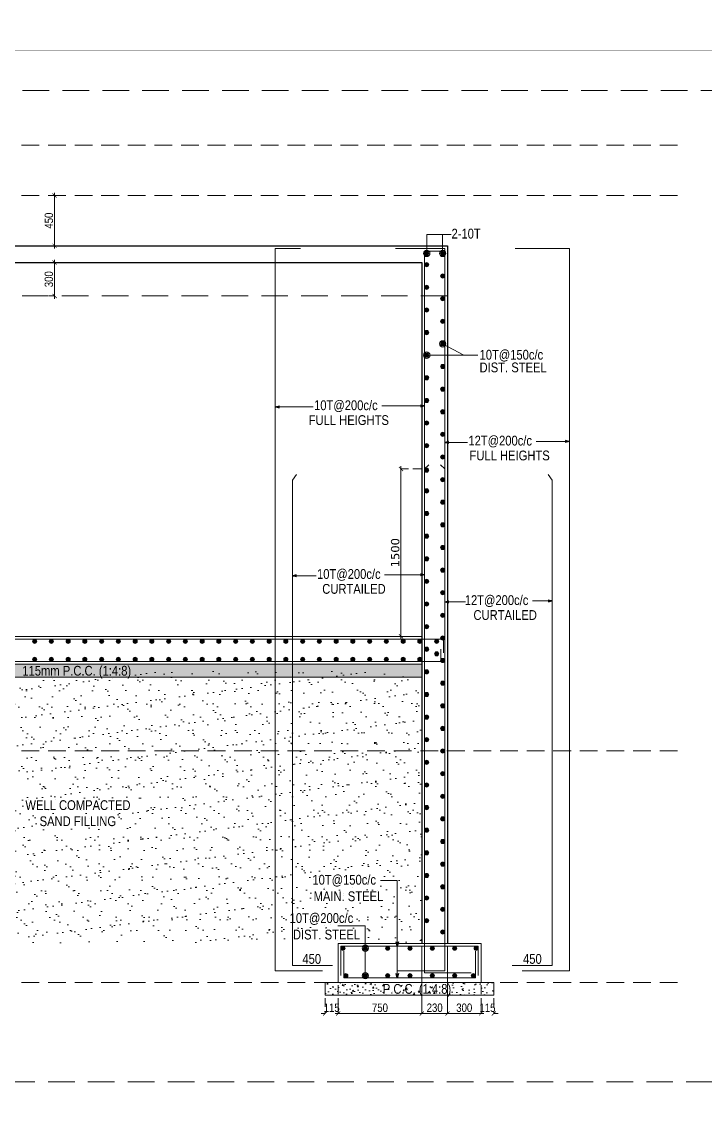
# Model space of a CAD drawing. Header units: millimetres. Extents: x 1112055 to 3390982, y -148532 to 766891.
# Drawn here: x 1844097 to 1868593, y 304013 to 342641 of the extents above; entities that cross this region are included whole.
import ezdxf

# ---------------------------------------------------------------- set-up
doc = ezdxf.new("R2010")
doc.units = ezdxf.units.MM
doc.header["$PDMODE"] = 35
doc.header["$PDSIZE"] = -25
doc.linetypes.add('Hidden', pattern=[9.525, 6.35, -3.175])
for name, color, linetype, lineweight in [('A_Levels', 150, 'Hidden', 13), ('A_Sectional elevation', 252, 'Continuous', 9), ('B FINAL COLUMN', 1, 'Continuous', 30), ('B FOOTING', 49, 'Continuous', 20), ('B HATCH', 250, 'Continuous', 0), ('B P.C.C', 251, 'Continuous', 0), ('B STEEL', 34, 'Continuous', 15), ('B STEEL TEXT', 7, 'Continuous', 15), ('B TITLE BLOCK', 250, 'Continuous', 0), ('B-ST DIM', 250, 'Continuous', 18)]:
    doc.layers.add(name, color=color, linetype=linetype, lineweight=lineweight)
doc.styles.add('ARIAL', font='arial.ttf')
doc.styles.add('Q1', font='g13f12d.shx', dxfattribs={"width": 0.8})
doc.styles.add('STYLE2', font='verdana.ttf')
doc.styles.add('SWINC', font='swissc.ttf')
doc.dimstyles.new('BH-STD', dxfattribs={"dimscale": 0, "dimtxt": 230, "dimasz": 125, "dimexe": 0, "dimexo": 100, "dimgap": 50, "dimtad": 1, "dimdec": 0, "dimzin": 1, "dimdsep": 46, "dimtxsty": 'Q1', "dimblk": 'ARCHTICK', "dimcen": 1, "dimdle": 100, "dimclrd": 250, "dimclre": 250, "dimclrt": 256, "dimadec": 0, "dimazin": 0, "dimtfac": 1, "dimtdec": 0, "dimtix": 1, "dimtofl": 0, "dimtmove": 0, "dimatfit": 2, "dimfxl": 1, "dimtolj": 1, "dimtzin": 0, "dimlwd": 9, "dimlwe": 9, "dimarcsym": 0})
doc.dimstyles.new('DIM 1', dxfattribs={"dimscale": 0, "dimtxt": 230, "dimasz": 150, "dimexe": 0.18, "dimexo": 0.0625, "dimgap": 0.5, "dimtad": 1, "dimdec": 0, "dimzin": 0, "dimdsep": 46, "dimtxsty": 'ARIAL', "dimblk": 'OBLIQUE', "dimcen": 6, "dimse1": 1, "dimse2": 1, "dimclrd": 256, "dimclrt": 256, "dimadec": 0, "dimazin": 2, "dimtfac": 0.75, "dimtdec": 0, "dimtix": 1, "dimtofl": 0, "dimtmove": 1, "dimatfit": 3, "dimldrblk": 'OPEN30', "dimfxl": 0.18, "dimfrac": 1, "dimtolj": 1, "dimtzin": 0, "dimlwd": -1, "dimarcsym": 0})

# ---------------------------------------------------------------- blocks, each defined once
blk = doc.blocks.new('_ArchTick')
at = {"color": 0, "linetype": 'ByBlock', "const_width": 0.15}
blk.add_lwpolyline([(-0.5, -0.5), (0.5, 0.5)], dxfattribs=at)
blk = doc.blocks.new('*D31')
at = {"layer": 'B-ST DIM', "color": 7, "lineweight": 9, "ltscale": 50, "transparency": 16777216}
for p, q in [((1845089, 334007), (1845279, 334007)), ((1845279, 332707), (1845279, 334107))]:
    blk.add_line(p, q, dxfattribs=at)
at = {"layer": 'B-ST DIM', "color": 7, "linetype": 'Hidden', "lineweight": 9, "ltscale": 50, "transparency": 16777216}
blk.add_line((1845089, 332807), (1845279, 332807), dxfattribs=at)
at = {"layer": 'Defpoints', "color": 0, "ltscale": 50, "transparency": 16777216}
for p in [(1844989, 334007), (1845279, 334007), (1844989, 332807)]:
    blk.add_point(p, dxfattribs=at)
at = {"layer": 'B-ST DIM', "color": 7, "lineweight": 9, "ltscale": 50, "transparency": 16777216, "xscale": 150, "yscale": 150, "zscale": 150}
for p, rotation in [((1845279, 334007), 90), ((1845279, 332807), 270)]:
    blk.add_blockref('_ArchTick', p, dxfattribs=dict(at, rotation=rotation))
at = {"layer": 'B-ST DIM', "color": 7, "ltscale": 50, "transparency": 16777216, "insert": (1845075, 333407), "char_height": 300, "attachment_point": 5, "rotation": 90, "style": 'SWINC'}
blk.add_mtext('\\A1;300', dxfattribs=at)
blk = doc.blocks.new('*D30')
at = {"layer": 'B-ST DIM', "color": 7, "lineweight": 9, "ltscale": 50, "transparency": 16777216}
for p, q in [((1845279, 334507), (1845279, 336507)), ((1845089, 336407), (1845279, 336407))]:
    blk.add_line(p, q, dxfattribs=at)
at = {"layer": 'B-ST DIM', "color": 7, "linetype": 'Hidden', "lineweight": 9, "ltscale": 50, "transparency": 16777216}
blk.add_line((1845089, 334607), (1845279, 334607), dxfattribs=at)
at = {"layer": 'Defpoints', "color": 0, "ltscale": 50, "transparency": 16777216}
for p in [(1844989, 336407), (1845279, 336407), (1844989, 334607)]:
    blk.add_point(p, dxfattribs=at)
at = {"layer": 'B-ST DIM', "color": 7, "lineweight": 9, "ltscale": 50, "transparency": 16777216, "xscale": 150, "yscale": 150, "zscale": 150}
for p, rotation in [((1845279, 336407), 90), ((1845279, 334607), 270)]:
    blk.add_blockref('_ArchTick', p, dxfattribs=dict(at, rotation=rotation))
at = {"layer": 'B-ST DIM', "color": 7, "ltscale": 50, "transparency": 16777216, "insert": (1845075, 335507), "char_height": 300, "attachment_point": 5, "rotation": 90, "style": 'SWINC'}
blk.add_mtext('\\A1;450', dxfattribs=at)
blk = doc.blocks.new('*D64')
at = {"layer": 'B-ST DIM', "color": 7, "lineweight": 9, "ltscale": 50, "transparency": 16777216}
for p, q in [((1859354, 309507), (1859354, 307094)), ((1860655, 307094), (1859254, 307094))]:
    blk.add_line(p, q, dxfattribs=at)
at = {"layer": 'B-ST DIM', "color": 7, "linetype": 'Hidden', "lineweight": 9, "ltscale": 50, "transparency": 16777216}
blk.add_line((1860555, 308107), (1860555, 307094), dxfattribs=at)
at = {"layer": 'Defpoints', "color": 0, "ltscale": 50, "transparency": 16777216}
for p in [(1859354, 309607), (1860555, 308207), (1859354, 307094)]:
    blk.add_point(p, dxfattribs=at)
at = {"layer": 'B-ST DIM', "color": 7, "lineweight": 9, "ltscale": 50, "transparency": 16777216, "xscale": 150, "yscale": 150, "zscale": 150, "rotation": 180}
blk.add_blockref('_ArchTick', (1859354, 307094), dxfattribs=at)
at = {"layer": 'B-ST DIM', "color": 7, "lineweight": 9, "ltscale": 50, "transparency": 16777216, "xscale": 150, "yscale": 150, "zscale": 150}
blk.add_blockref('_ArchTick', (1860555, 307094), dxfattribs=at)
at = {"layer": 'B-ST DIM', "color": 7, "ltscale": 50, "transparency": 16777216, "insert": (1859954, 307297), "char_height": 300, "attachment_point": 5, "style": 'SWINC'}
blk.add_mtext('\\A1;300', dxfattribs=at)
blk = doc.blocks.new('*D65')
at = {"layer": 'B-ST DIM', "color": 7, "lineweight": 9, "ltscale": 50, "transparency": 16777216}
for p, q in [((1858434, 309507), (1858434, 307094)), ((1859454, 307094), (1858334, 307094))]:
    blk.add_line(p, q, dxfattribs=at)
at = {"layer": 'B-ST DIM', "color": 7, "linetype": 'Hidden', "lineweight": 9, "ltscale": 50, "transparency": 16777216}
blk.add_line((1859354, 309507), (1859354, 307094), dxfattribs=at)
at = {"layer": 'Defpoints', "color": 0, "ltscale": 50, "transparency": 16777216}
for p in [(1858434, 309607), (1859354, 309607), (1858434, 307094)]:
    blk.add_point(p, dxfattribs=at)
at = {"layer": 'B-ST DIM', "color": 7, "lineweight": 9, "ltscale": 50, "transparency": 16777216, "xscale": 150, "yscale": 150, "zscale": 150, "rotation": 180}
blk.add_blockref('_ArchTick', (1858434, 307094), dxfattribs=at)
at = {"layer": 'B-ST DIM', "color": 7, "lineweight": 9, "ltscale": 50, "transparency": 16777216, "xscale": 150, "yscale": 150, "zscale": 150}
blk.add_blockref('_ArchTick', (1859354, 307094), dxfattribs=at)
at = {"layer": 'B-ST DIM', "color": 7, "ltscale": 50, "transparency": 16777216, "insert": (1858894, 307298), "char_height": 300, "attachment_point": 5, "style": 'SWINC'}
blk.add_mtext('\\A1;230', dxfattribs=at)
blk = doc.blocks.new('*D66')
at = {"layer": 'B-ST DIM', "color": 7, "lineweight": 9, "ltscale": 50, "transparency": 16777216}
for p, q in [((1860555, 307647), (1860555, 307094)), ((1860555, 307094), (1860405, 307094)), ((1861015, 307094), (1861165, 307094))]:
    blk.add_line(p, q, dxfattribs=at)
at = {"layer": 'B-ST DIM', "color": 7, "linetype": 'Hidden', "lineweight": 9, "ltscale": 50, "transparency": 16777216}
blk.add_line((1861015, 307647), (1861015, 307094), dxfattribs=at)
at = {"layer": 'Defpoints', "color": 0, "ltscale": 50, "transparency": 16777216}
for p in [(1860555, 307747), (1861015, 307747), (1860555, 307094)]:
    blk.add_point(p, dxfattribs=at)
at = {"layer": 'B-ST DIM', "color": 7, "lineweight": 9, "ltscale": 50, "transparency": 16777216, "xscale": 150, "yscale": 150, "zscale": 150}
blk.add_blockref('_ArchTick', (1860555, 307094), dxfattribs=at)
at = {"layer": 'B-ST DIM', "color": 7, "lineweight": 9, "ltscale": 50, "transparency": 16777216, "xscale": 150, "yscale": 150, "zscale": 150, "rotation": 180}
blk.add_blockref('_ArchTick', (1861015, 307094), dxfattribs=at)
at = {"layer": 'B-ST DIM', "color": 7, "ltscale": 50, "transparency": 16777216, "insert": (1860785, 307298), "char_height": 300, "attachment_point": 5, "style": 'SWINC'}
blk.add_mtext('\\A1;115', dxfattribs=at)
blk = doc.blocks.new('*D67')
at = {"layer": 'B-ST DIM', "color": 7, "lineweight": 9, "ltscale": 50, "transparency": 16777216}
for p, q in [((1858434, 309507), (1858434, 307094)), ((1855335, 307094), (1858534, 307094))]:
    blk.add_line(p, q, dxfattribs=at)
at = {"layer": 'B-ST DIM', "color": 7, "linetype": 'Hidden', "lineweight": 9, "ltscale": 50, "transparency": 16777216}
blk.add_line((1855435, 308107), (1855435, 307094), dxfattribs=at)
at = {"layer": 'Defpoints', "color": 0, "ltscale": 50, "transparency": 16777216}
for p in [(1858434, 309607), (1855435, 308207), (1858434, 307094)]:
    blk.add_point(p, dxfattribs=at)
at = {"layer": 'B-ST DIM', "color": 7, "lineweight": 9, "ltscale": 50, "transparency": 16777216, "xscale": 150, "yscale": 150, "zscale": 150, "rotation": 180}
blk.add_blockref('_ArchTick', (1855435, 307094), dxfattribs=at)
at = {"layer": 'B-ST DIM', "color": 7, "lineweight": 9, "ltscale": 50, "transparency": 16777216, "xscale": 150, "yscale": 150, "zscale": 150}
blk.add_blockref('_ArchTick', (1858434, 307094), dxfattribs=at)
at = {"layer": 'B-ST DIM', "color": 7, "ltscale": 50, "transparency": 16777216, "insert": (1856934, 307297), "char_height": 300, "attachment_point": 5, "style": 'SWINC'}
blk.add_mtext('\\A1;750', dxfattribs=at)
blk = doc.blocks.new('*D68')
at = {"layer": 'B-ST DIM', "color": 7, "linetype": 'Hidden', "lineweight": 9, "ltscale": 50, "transparency": 16777216}
blk.add_line((1854975, 307647), (1854975, 307094), dxfattribs=at)
at = {"layer": 'B-ST DIM', "color": 7, "lineweight": 9, "ltscale": 50, "transparency": 16777216}
for p, q in [((1855435, 307647), (1855435, 307094)), ((1854975, 307094), (1854825, 307094)), ((1855435, 307094), (1855585, 307094))]:
    blk.add_line(p, q, dxfattribs=at)
at = {"layer": 'Defpoints', "color": 0, "ltscale": 50, "transparency": 16777216}
for p in [(1854975, 307747), (1855435, 307747), (1855435, 307094)]:
    blk.add_point(p, dxfattribs=at)
at = {"layer": 'B-ST DIM', "color": 7, "lineweight": 9, "ltscale": 50, "transparency": 16777216, "xscale": 150, "yscale": 150, "zscale": 150}
blk.add_blockref('_ArchTick', (1854975, 307094), dxfattribs=at)
at = {"layer": 'B-ST DIM', "color": 7, "lineweight": 9, "ltscale": 50, "transparency": 16777216, "xscale": 150, "yscale": 150, "zscale": 150, "rotation": 180}
blk.add_blockref('_ArchTick', (1855435, 307094), dxfattribs=at)
at = {"layer": 'B-ST DIM', "color": 7, "ltscale": 50, "transparency": 16777216, "insert": (1855205, 307298), "char_height": 300, "attachment_point": 5, "style": 'SWINC'}
blk.add_mtext('\\A1;115', dxfattribs=at)
blk = doc.blocks.new('_Oblique')
at = {"color": 0, "linetype": 'ByBlock', "lineweight": -2}
blk.add_line((-0.5, -0.5), (0.5, 0.5), dxfattribs=at)
blk = doc.blocks.new('*D128')
at = {"layer": 'B-ST DIM', "color": 7, "lineweight": 9, "ltscale": 50, "transparency": 16777216}
for p, q in [((1857687, 326707), (1857687, 320507)), ((1858335, 320607), (1857687, 320607))]:
    blk.add_line(p, q, dxfattribs=at)
at = {"layer": 'B-ST DIM', "color": 7, "linetype": 'Hidden', "lineweight": 9, "ltscale": 50, "transparency": 16777216}
blk.add_line((1858435, 326607), (1857687, 326607), dxfattribs=at)
at = {"layer": 'Defpoints', "color": 0, "ltscale": 50, "transparency": 16777216}
for p in [(1858535, 326607), (1857687, 320607), (1858435, 320607)]:
    blk.add_point(p, dxfattribs=at)
at = {"layer": 'B-ST DIM', "color": 7, "lineweight": 9, "ltscale": 50, "transparency": 16777216, "xscale": 150, "yscale": 150, "zscale": 150}
for p, rotation in [((1857687, 326607), 90), ((1857687, 320607), 270)]:
    blk.add_blockref('_ArchTick', p, dxfattribs=dict(at, rotation=rotation))
at = {"layer": 'B-ST DIM', "color": 7, "ltscale": 50, "transparency": 16777216, "insert": (1857481, 323607), "char_height": 300, "attachment_point": 5, "rotation": 90, "style": 'STYLE2'}
blk.add_mtext('\\A1;1500', dxfattribs=at)
blk = doc.blocks.new('_Open30')
at = {"color": 0, "linetype": 'ByBlock', "lineweight": -2}
for p, q in [((-1, 0.27), (0, 0)), ((0, 0), (-1, -0.27)), ((0, 0), (-1, 0))]:
    blk.add_line(p, q, dxfattribs=at)

msp = doc.modelspace()

# ---------------------------------------------------------------- hatches: boundary and pattern name
at = {"layer": 'B HATCH', "lineweight": 0}
h = msp.add_hatch(dxfattribs=at)
h.set_pattern_fill('AR-CONC', color=250, scale=3, style=0)
h.set_pattern_definition([(50, (263534.37, -200439.16), (546.55401, -47.81726), [57.15, -628.65]), (355, (263534.4, -200439.16), (-105.73026, 573.17054), [45.72, -502.92175]), (100.451445, (263579.9, -200443.15), (440.82374, 525.35326), [48.57003, -534.27073]), (46.1842, (263534.4, -200286.76), (813.23712, -126.12698), [85.725, -942.975]), (96.63556, (263602.14, -200297.3), (712.2124, 742.27837), [72.85507, -801.40682]), (351.18415, (263534.4, -200286.8), (712.2124, 742.27837), [68.5799, -754.3792]), (21, (263610.57, -200324.86), (454.84317, -306.7956), [57.15, -628.65]), (326, (263610.6, -200324.86), (185.40609, 552.5639), [45.72, -502.92]), (71.451445, (263648.5, -200350.43), (640.24926, 245.7683), [48.57003, -534.26981]), (37.5, (263534.37, -200439.16), (9.26581, 253.665117), [0, -496.824, 0, -510.54, 0, -504.825]), (7.5, (263534.37, -200439.16), (200.458988, 300.541724), [0, -291.084, 0, -485.394, 0, -192.405]), (327.5, (263364.45, -200439.16), (406.771786, -17.186232), [0, -190.5, 0, -594.36, 0, -788.67]), (317.5, (263288.25, -200439.16), (444.387544, 76.27947), [0, -247.65, 0, -394.716, 0, -560.07])])
h.paths.add_polyline_path([(1831731.3, 319607.2), (1858434.7, 319607.2), (1858434.7, 319147.2), (1831731.3, 319147.2)])
h = msp.add_hatch(dxfattribs=at)
h.set_pattern_fill('AR-SAND', color=250, scale=15, style=0)
h.set_pattern_definition([(37.5, (159678.04, -211839.16), (-24.00047, 734.11986), [0, -579.12, 0, -647.7, 0, -619.125]), (7.5, (159678, -211839.2), (674.2849, 1075.23765), [0, -312.42, 0, -521.97, 0, -200.025]), (327.5, (159209.4, -211839.16), (1186.48856, 2.15578), [0, -190.5, 0, -685.8, 0, -895.35]), (317.5, (159209.4, -211839.2), (1145.3347, 334.394), [0, -95.25, 0, -449.58, 0, -514.35])])
h.paths.add_polyline_path([(1831731.3, 309607.2), (1858434.7, 309607.2), (1858434.7, 319347.2), (1831731.3, 319347.2)])
h = msp.add_hatch(dxfattribs=at)
h.set_pattern_fill('AR-CONC', color=250, scale=3, style=0)
h.set_pattern_definition([(50, (276446.06, -211839.16), (546.55401, -47.81726), [57.15, -628.65]), (355, (276446.06, -211839.16), (-105.73026, 573.17054), [45.72, -502.92175]), (100.451445, (276491.6, -211843.15), (440.82374, 525.35326), [48.57003, -534.27073]), (46.1842, (276446.06, -211686.76), (813.23712, -126.12698), [85.725, -942.975]), (96.63556, (276513.8, -211697.3), (712.2124, 742.27837), [72.85507, -801.40682]), (351.18415, (276446.06, -211686.8), (712.2124, 742.27837), [68.5799, -754.3792]), (21, (276522.26, -211724.86), (454.84317, -306.7956), [57.15, -628.65]), (326, (276522.26, -211724.86), (185.40609, 552.5639), [45.72, -502.92]), (71.451445, (276560.16, -211750.43), (640.24926, 245.7683), [48.57003, -534.26981]), (37.5, (276446.06, -211839.16), (9.26581, 253.665117), [0, -496.824, 0, -510.54, 0, -504.825]), (7.5, (276446.06, -211839.16), (200.458988, 300.541724), [0, -291.084, 0, -485.394, 0, -192.405]), (327.5, (276276.13, -211839.16), (406.771786, -17.186232), [0, -190.5, 0, -594.36, 0, -788.67]), (317.5, (276199.93, -211839.16), (444.387544, 76.27947), [0, -247.65, 0, -394.716, 0, -560.07])])
h.paths.add_polyline_path([(1854974.7, 308207.2), (1861014.7, 308207.2), (1861014.7, 307747.2), (1854974.7, 307747.2)])
at = {"layer": 'B STEEL'}
h = msp.add_hatch(color=256, dxfattribs=at)
h.dxf.hatch_style = 1
edge = h.paths.add_edge_path()
edge.add_arc((1858609.7, 334332.2), 75, 0, 360)
h = msp.add_hatch(color=256, dxfattribs=at)
h.dxf.hatch_style = 1
edge = h.paths.add_edge_path()
edge.add_arc((1859179.7, 334332.2), 75, 0, 360)
h = msp.add_hatch(color=256, dxfattribs=at)
h.dxf.hatch_style = 1
edge = h.paths.add_edge_path()
edge.add_arc((1858609.7, 333926.9), 75, 0, 360)
h = msp.add_hatch(color=256, dxfattribs=at)
h.dxf.hatch_style = 1
edge = h.paths.add_edge_path()
edge.add_arc((1859179.7, 333521.6), 75, 0, 360)
h = msp.add_hatch(color=256, dxfattribs=at)
h.dxf.hatch_style = 1
edge = h.paths.add_edge_path()
edge.add_arc((1858609.7, 333116.3), 75, 0, 360)
h = msp.add_hatch(color=256, dxfattribs=at)
h.dxf.hatch_style = 1
edge = h.paths.add_edge_path()
edge.add_arc((1859179.7, 332711), 75, 0, 360)
h = msp.add_hatch(color=256, dxfattribs=at)
h.dxf.hatch_style = 1
edge = h.paths.add_edge_path()
edge.add_arc((1858609.7, 332305.7), 75, 0, 360)
h = msp.add_hatch(color=256, dxfattribs=at)
h.dxf.hatch_style = 1
edge = h.paths.add_edge_path()
edge.add_arc((1859179.7, 331900.4), 75, 0, 360)
h = msp.add_hatch(color=256, dxfattribs=at)
h.dxf.hatch_style = 1
edge = h.paths.add_edge_path()
edge.add_arc((1858609.7, 331495.1), 75, 0, 360)
h = msp.add_hatch(color=256, dxfattribs=at)
h.dxf.hatch_style = 1
edge = h.paths.add_edge_path()
edge.add_arc((1859179.7, 331089.8), 75, 0, 360)
h = msp.add_hatch(color=256, dxfattribs=at)
h.dxf.hatch_style = 1
edge = h.paths.add_edge_path()
edge.add_arc((1858609.7, 330684.5), 75, 0, 360)
h = msp.add_hatch(color=256, dxfattribs=at)
h.dxf.hatch_style = 1
edge = h.paths.add_edge_path()
edge.add_arc((1859179.7, 330279.2), 75, 0, 360)
h = msp.add_hatch(color=256, dxfattribs=at)
h.dxf.hatch_style = 1
edge = h.paths.add_edge_path()
edge.add_arc((1858609.7, 329873.9), 75, 0, 360)
h = msp.add_hatch(color=256, dxfattribs=at)
h.dxf.hatch_style = 1
edge = h.paths.add_edge_path()
edge.add_arc((1859179.7, 329468.6), 75, 0, 360)
h = msp.add_hatch(color=256, dxfattribs=at)
h.dxf.hatch_style = 1
edge = h.paths.add_edge_path()
edge.add_arc((1858609.7, 329063.3), 75, 0, 360)
h = msp.add_hatch(color=256, dxfattribs=at)
h.dxf.hatch_style = 1
edge = h.paths.add_edge_path()
edge.add_arc((1859179.7, 328658), 75, 0, 360)
h = msp.add_hatch(color=256, dxfattribs=at)
h.dxf.hatch_style = 1
edge = h.paths.add_edge_path()
edge.add_arc((1858609.7, 328252.7), 75, 0, 360)
h = msp.add_hatch(color=256, dxfattribs=at)
h.dxf.hatch_style = 1
edge = h.paths.add_edge_path()
edge.add_arc((1859179.7, 327847.4), 75, 0, 360)
h = msp.add_hatch(color=256, dxfattribs=at)
h.dxf.hatch_style = 1
edge = h.paths.add_edge_path()
edge.add_arc((1858609.7, 327442.1), 75, 0, 360)
h = msp.add_hatch(color=256, dxfattribs=at)
h.dxf.hatch_style = 1
edge = h.paths.add_edge_path()
edge.add_arc((1859179.7, 327036.8), 75, 0, 360)
h = msp.add_hatch(color=256, dxfattribs=at)
h.dxf.hatch_style = 1
edge = h.paths.add_edge_path()
edge.add_arc((1858609.7, 326564.6), 75, 0, 360)
h = msp.add_hatch(color=256, dxfattribs=at)
h.dxf.hatch_style = 1
edge = h.paths.add_edge_path()
edge.add_arc((1859179.7, 326226.2), 75, 0, 360)
h = msp.add_hatch(color=256, dxfattribs=at)
h.dxf.hatch_style = 1
edge = h.paths.add_edge_path()
edge.add_arc((1858609.7, 325820.9), 75, 0, 360)
h = msp.add_hatch(color=256, dxfattribs=at)
h.dxf.hatch_style = 1
edge = h.paths.add_edge_path()
edge.add_arc((1859179.7, 325415.6), 75, 0, 360)
h = msp.add_hatch(color=256, dxfattribs=at)
h.dxf.hatch_style = 1
edge = h.paths.add_edge_path()
edge.add_arc((1858609.7, 325010.3), 75, 0, 360)
h = msp.add_hatch(color=256, dxfattribs=at)
h.dxf.hatch_style = 1
edge = h.paths.add_edge_path()
edge.add_arc((1859179.7, 324605), 75, 0, 360)
h = msp.add_hatch(color=256, dxfattribs=at)
h.dxf.hatch_style = 1
edge = h.paths.add_edge_path()
edge.add_arc((1858609.7, 324199.7), 75, 0, 360)
h = msp.add_hatch(color=256, dxfattribs=at)
h.dxf.hatch_style = 1
edge = h.paths.add_edge_path()
edge.add_arc((1859179.7, 323794.4), 75, 0, 360)
h = msp.add_hatch(color=256, dxfattribs=at)
h.dxf.hatch_style = 1
edge = h.paths.add_edge_path()
edge.add_arc((1858609.7, 323389.1), 75, 0, 360)
h = msp.add_hatch(color=256, dxfattribs=at)
h.dxf.hatch_style = 1
edge = h.paths.add_edge_path()
edge.add_arc((1859179.7, 322983.8), 75, 0, 360)
h = msp.add_hatch(color=256, dxfattribs=at)
h.dxf.hatch_style = 1
edge = h.paths.add_edge_path()
edge.add_arc((1858609.7, 322578.5), 75, 0, 360)
h = msp.add_hatch(color=256, dxfattribs=at)
h.dxf.hatch_style = 1
edge = h.paths.add_edge_path()
edge.add_arc((1859179.7, 322173.2), 75, 0, 360)
h = msp.add_hatch(color=256, dxfattribs=at)
h.dxf.hatch_style = 1
edge = h.paths.add_edge_path()
edge.add_arc((1858609.7, 321767.9), 75, 0, 360)
h = msp.add_hatch(color=256, dxfattribs=at)
h.dxf.hatch_style = 1
edge = h.paths.add_edge_path()
edge.add_arc((1859179.7, 321362.6), 75, 0, 360)
h = msp.add_hatch(color=256, dxfattribs=at)
h.dxf.hatch_style = 1
edge = h.paths.add_edge_path()
edge.add_arc((1858609.7, 320957.3), 75, 0, 360)
h = msp.add_hatch(color=256, dxfattribs=at)
h.dxf.hatch_style = 1
edge = h.paths.add_edge_path()
edge.add_arc((1859179.7, 320552), 75, 0, 360)
h = msp.add_hatch(color=256, dxfattribs=at)
h.dxf.hatch_style = 1
edge = h.paths.add_edge_path()
edge.add_arc((1844564.1, 320432.2), 75, 0, 360)
h = msp.add_hatch(color=256, dxfattribs=at)
h.dxf.hatch_style = 1
edge = h.paths.add_edge_path()
edge.add_arc((1845164.1, 320432.2), 75, 0, 360)
h = msp.add_hatch(color=256, dxfattribs=at)
h.dxf.hatch_style = 1
edge = h.paths.add_edge_path()
edge.add_arc((1845764.1, 320432.2), 75, 0, 360)
h = msp.add_hatch(color=256, dxfattribs=at)
h.dxf.hatch_style = 1
edge = h.paths.add_edge_path()
edge.add_arc((1846364.1, 320432.2), 75, 0, 360)
h = msp.add_hatch(color=256, dxfattribs=at)
h.dxf.hatch_style = 1
edge = h.paths.add_edge_path()
edge.add_arc((1846964.1, 320432.2), 75, 0, 360)
h = msp.add_hatch(color=256, dxfattribs=at)
h.dxf.hatch_style = 1
edge = h.paths.add_edge_path()
edge.add_arc((1847564.1, 320432.2), 75, 0, 360)
h = msp.add_hatch(color=256, dxfattribs=at)
h.dxf.hatch_style = 1
edge = h.paths.add_edge_path()
edge.add_arc((1848164.1, 320432.2), 75, 0, 360)
h = msp.add_hatch(color=256, dxfattribs=at)
h.dxf.hatch_style = 1
edge = h.paths.add_edge_path()
edge.add_arc((1848764.1, 320432.2), 75, 0, 360)
h = msp.add_hatch(color=256, dxfattribs=at)
h.dxf.hatch_style = 1
edge = h.paths.add_edge_path()
edge.add_arc((1849364.1, 320432.2), 75, 0, 360)
h = msp.add_hatch(color=256, dxfattribs=at)
h.dxf.hatch_style = 1
edge = h.paths.add_edge_path()
edge.add_arc((1849964.1, 320432.2), 75, 0, 360)
h = msp.add_hatch(color=256, dxfattribs=at)
h.dxf.hatch_style = 1
edge = h.paths.add_edge_path()
edge.add_arc((1850564.1, 320432.2), 75, 0, 360)
h = msp.add_hatch(color=256, dxfattribs=at)
h.dxf.hatch_style = 1
edge = h.paths.add_edge_path()
edge.add_arc((1851164.1, 320432.2), 75, 0, 360)
h = msp.add_hatch(color=256, dxfattribs=at)
h.dxf.hatch_style = 1
edge = h.paths.add_edge_path()
edge.add_arc((1851764.1, 320432.2), 75, 0, 360)
h = msp.add_hatch(color=256, dxfattribs=at)
h.dxf.hatch_style = 1
edge = h.paths.add_edge_path()
edge.add_arc((1852364.1, 320432.2), 75, 0, 360)
h = msp.add_hatch(color=256, dxfattribs=at)
h.dxf.hatch_style = 1
edge = h.paths.add_edge_path()
edge.add_arc((1852964.1, 320432.2), 75, 0, 360)
h = msp.add_hatch(color=256, dxfattribs=at)
h.dxf.hatch_style = 1
edge = h.paths.add_edge_path()
edge.add_arc((1853564.1, 320432.2), 75, 0, 360)
h = msp.add_hatch(color=256, dxfattribs=at)
h.dxf.hatch_style = 1
edge = h.paths.add_edge_path()
edge.add_arc((1854164.1, 320432.2), 75, 0, 360)
h = msp.add_hatch(color=256, dxfattribs=at)
h.dxf.hatch_style = 1
edge = h.paths.add_edge_path()
edge.add_arc((1854764.1, 320432.2), 75, 0, 360)
h = msp.add_hatch(color=256, dxfattribs=at)
h.dxf.hatch_style = 1
edge = h.paths.add_edge_path()
edge.add_arc((1855364.1, 320432.2), 75, 0, 360)
h = msp.add_hatch(color=256, dxfattribs=at)
h.dxf.hatch_style = 1
edge = h.paths.add_edge_path()
edge.add_arc((1855964.1, 320432.2), 75, 0, 360)
h = msp.add_hatch(color=256, dxfattribs=at)
h.dxf.hatch_style = 1
edge = h.paths.add_edge_path()
edge.add_arc((1856564.1, 320432.2), 75, 0, 360)
h = msp.add_hatch(color=256, dxfattribs=at)
h.dxf.hatch_style = 1
edge = h.paths.add_edge_path()
edge.add_arc((1857164.1, 320432.2), 75, 0, 360)
h = msp.add_hatch(color=256, dxfattribs=at)
h.dxf.hatch_style = 1
edge = h.paths.add_edge_path()
edge.add_arc((1857764.1, 320432.2), 75, 0, 360)
h = msp.add_hatch(color=256, dxfattribs=at)
h.dxf.hatch_style = 1
edge = h.paths.add_edge_path()
edge.add_arc((1858364.1, 320432.2), 75, 0, 360)
h = msp.add_hatch(color=256, dxfattribs=at)
h.dxf.hatch_style = 1
edge = h.paths.add_edge_path()
edge.add_arc((1858609.7, 320146.7), 75, 0, 360)
h = msp.add_hatch(color=256, dxfattribs=at)
h.dxf.hatch_style = 1
edge = h.paths.add_edge_path()
edge.add_arc((1858964.1, 320432.2), 75, 0, 360)
h = msp.add_hatch(color=256, dxfattribs=at)
h.dxf.hatch_style = 1
edge = h.paths.add_edge_path()
edge.add_arc((1844564.1, 319782.2), 75, 0, 360)
h = msp.add_hatch(color=256, dxfattribs=at)
h.dxf.hatch_style = 1
edge = h.paths.add_edge_path()
edge.add_arc((1845164.1, 319782.2), 75, 0, 360)
h = msp.add_hatch(color=256, dxfattribs=at)
h.dxf.hatch_style = 1
edge = h.paths.add_edge_path()
edge.add_arc((1845764.1, 319782.2), 75, 0, 360)
h = msp.add_hatch(color=256, dxfattribs=at)
h.dxf.hatch_style = 1
edge = h.paths.add_edge_path()
edge.add_arc((1846364.1, 319782.2), 75, 0, 360)
h = msp.add_hatch(color=256, dxfattribs=at)
h.dxf.hatch_style = 1
edge = h.paths.add_edge_path()
edge.add_arc((1846964.1, 319782.2), 75, 0, 360)
h = msp.add_hatch(color=256, dxfattribs=at)
h.dxf.hatch_style = 1
edge = h.paths.add_edge_path()
edge.add_arc((1847564.1, 319782.2), 75, 0, 360)
h = msp.add_hatch(color=256, dxfattribs=at)
h.dxf.hatch_style = 1
edge = h.paths.add_edge_path()
edge.add_arc((1848164.1, 319782.2), 75, 0, 360)
h = msp.add_hatch(color=256, dxfattribs=at)
h.dxf.hatch_style = 1
edge = h.paths.add_edge_path()
edge.add_arc((1848764.1, 319782.2), 75, 0, 360)
h = msp.add_hatch(color=256, dxfattribs=at)
h.dxf.hatch_style = 1
edge = h.paths.add_edge_path()
edge.add_arc((1849364.1, 319782.2), 75, 0, 360)
h = msp.add_hatch(color=256, dxfattribs=at)
h.dxf.hatch_style = 1
edge = h.paths.add_edge_path()
edge.add_arc((1849964.1, 319782.2), 75, 0, 360)
h = msp.add_hatch(color=256, dxfattribs=at)
h.dxf.hatch_style = 1
edge = h.paths.add_edge_path()
edge.add_arc((1850564.1, 319782.2), 75, 0, 360)
h = msp.add_hatch(color=256, dxfattribs=at)
h.dxf.hatch_style = 1
edge = h.paths.add_edge_path()
edge.add_arc((1851164.1, 319782.2), 75, 0, 360)
h = msp.add_hatch(color=256, dxfattribs=at)
h.dxf.hatch_style = 1
edge = h.paths.add_edge_path()
edge.add_arc((1851764.1, 319782.2), 75, 0, 360)
h = msp.add_hatch(color=256, dxfattribs=at)
h.dxf.hatch_style = 1
edge = h.paths.add_edge_path()
edge.add_arc((1852364.1, 319782.2), 75, 0, 360)
h = msp.add_hatch(color=256, dxfattribs=at)
h.dxf.hatch_style = 1
edge = h.paths.add_edge_path()
edge.add_arc((1852964.1, 319782.2), 75, 0, 360)
h = msp.add_hatch(color=256, dxfattribs=at)
h.dxf.hatch_style = 1
edge = h.paths.add_edge_path()
edge.add_arc((1853564.1, 319782.2), 75, 0, 360)
h = msp.add_hatch(color=256, dxfattribs=at)
h.dxf.hatch_style = 1
edge = h.paths.add_edge_path()
edge.add_arc((1854164.1, 319782.2), 75, 0, 360)
h = msp.add_hatch(color=256, dxfattribs=at)
h.dxf.hatch_style = 1
edge = h.paths.add_edge_path()
edge.add_arc((1854764.1, 319782.2), 75, 0, 360)
h = msp.add_hatch(color=256, dxfattribs=at)
h.dxf.hatch_style = 1
edge = h.paths.add_edge_path()
edge.add_arc((1855364.1, 319782.2), 75, 0, 360)
h = msp.add_hatch(color=256, dxfattribs=at)
h.dxf.hatch_style = 1
edge = h.paths.add_edge_path()
edge.add_arc((1855964.1, 319782.2), 75, 0, 360)
h = msp.add_hatch(color=256, dxfattribs=at)
h.dxf.hatch_style = 1
edge = h.paths.add_edge_path()
edge.add_arc((1856564.1, 319782.2), 75, 0, 360)
h = msp.add_hatch(color=256, dxfattribs=at)
h.dxf.hatch_style = 1
edge = h.paths.add_edge_path()
edge.add_arc((1857164.1, 319782.2), 75, 0, 360)
h = msp.add_hatch(color=256, dxfattribs=at)
h.dxf.hatch_style = 1
edge = h.paths.add_edge_path()
edge.add_arc((1857764.1, 319782.2), 75, 0, 360)
h = msp.add_hatch(color=256, dxfattribs=at)
h.dxf.hatch_style = 1
edge = h.paths.add_edge_path()
edge.add_arc((1858364.1, 319782.2), 75, 0, 360)
h = msp.add_hatch(color=256, dxfattribs=at)
h.dxf.hatch_style = 1
edge = h.paths.add_edge_path()
edge.add_arc((1858964.1, 319982.2), 75, 0, 360)
h = msp.add_hatch(color=256, dxfattribs=at)
h.dxf.hatch_style = 1
edge = h.paths.add_edge_path()
edge.add_arc((1859179.7, 319741.4), 75, 0, 360)
h = msp.add_hatch(color=256, dxfattribs=at)
h.dxf.hatch_style = 1
edge = h.paths.add_edge_path()
edge.add_arc((1858609.7, 319336.1), 75, 0, 360)
h = msp.add_hatch(color=256, dxfattribs=at)
h.dxf.hatch_style = 1
edge = h.paths.add_edge_path()
edge.add_arc((1859179.7, 318930.8), 75, 0, 360)
h = msp.add_hatch(color=256, dxfattribs=at)
h.dxf.hatch_style = 1
edge = h.paths.add_edge_path()
edge.add_arc((1858609.7, 318525.5), 75, 0, 360)
h = msp.add_hatch(color=256, dxfattribs=at)
h.dxf.hatch_style = 1
edge = h.paths.add_edge_path()
edge.add_arc((1859179.7, 318120.2), 75, 0, 360)
h = msp.add_hatch(color=256, dxfattribs=at)
h.dxf.hatch_style = 1
edge = h.paths.add_edge_path()
edge.add_arc((1858609.7, 317714.9), 75, 0, 360)
h = msp.add_hatch(color=256, dxfattribs=at)
h.dxf.hatch_style = 1
edge = h.paths.add_edge_path()
edge.add_arc((1859179.7, 317309.6), 75, 0, 360)
h = msp.add_hatch(color=256, dxfattribs=at)
h.dxf.hatch_style = 1
edge = h.paths.add_edge_path()
edge.add_arc((1858609.7, 316904.3), 75, 0, 360)
h = msp.add_hatch(color=256, dxfattribs=at)
h.dxf.hatch_style = 1
edge = h.paths.add_edge_path()
edge.add_arc((1859179.7, 316499), 75, 0, 360)
h = msp.add_hatch(color=256, dxfattribs=at)
h.dxf.hatch_style = 1
edge = h.paths.add_edge_path()
edge.add_arc((1858609.7, 316093.7), 75, 0, 360)
h = msp.add_hatch(color=256, dxfattribs=at)
h.dxf.hatch_style = 1
edge = h.paths.add_edge_path()
edge.add_arc((1859179.7, 315688.4), 75, 0, 360)
h = msp.add_hatch(color=256, dxfattribs=at)
h.dxf.hatch_style = 1
edge = h.paths.add_edge_path()
edge.add_arc((1858609.7, 315283.1), 75, 0, 360)
h = msp.add_hatch(color=256, dxfattribs=at)
h.dxf.hatch_style = 1
edge = h.paths.add_edge_path()
edge.add_arc((1859179.7, 314877.8), 75, 0, 360)
h = msp.add_hatch(color=256, dxfattribs=at)
h.dxf.hatch_style = 1
edge = h.paths.add_edge_path()
edge.add_arc((1858609.7, 314472.5), 75, 0, 360)
h = msp.add_hatch(color=256, dxfattribs=at)
h.dxf.hatch_style = 1
edge = h.paths.add_edge_path()
edge.add_arc((1859179.7, 314067.2), 75, 0, 360)
h = msp.add_hatch(color=256, dxfattribs=at)
h.dxf.hatch_style = 1
edge = h.paths.add_edge_path()
edge.add_arc((1858609.7, 313661.9), 75, 0, 360)
h = msp.add_hatch(color=256, dxfattribs=at)
h.dxf.hatch_style = 1
edge = h.paths.add_edge_path()
edge.add_arc((1859179.7, 313256.6), 75, 0, 360)
h = msp.add_hatch(color=256, dxfattribs=at)
h.dxf.hatch_style = 1
edge = h.paths.add_edge_path()
edge.add_arc((1858609.7, 312851.3), 75, 0, 360)
h = msp.add_hatch(color=256, dxfattribs=at)
h.dxf.hatch_style = 1
edge = h.paths.add_edge_path()
edge.add_arc((1859179.7, 312446), 75, 0, 360)
h = msp.add_hatch(color=256, dxfattribs=at)
h.dxf.hatch_style = 1
edge = h.paths.add_edge_path()
edge.add_arc((1858609.7, 312040.7), 75, 0, 360)
h = msp.add_hatch(color=256, dxfattribs=at)
h.dxf.hatch_style = 1
edge = h.paths.add_edge_path()
edge.add_arc((1859179.7, 311635.4), 75, 0, 360)
h = msp.add_hatch(color=256, dxfattribs=at)
h.dxf.hatch_style = 1
edge = h.paths.add_edge_path()
edge.add_arc((1858609.7, 311230.1), 75, 0, 360)
h = msp.add_hatch(color=256, dxfattribs=at)
h.dxf.hatch_style = 1
edge = h.paths.add_edge_path()
edge.add_arc((1859179.7, 310824.8), 75, 0, 360)
h = msp.add_hatch(color=256, dxfattribs=at)
h.dxf.hatch_style = 1
edge = h.paths.add_edge_path()
edge.add_arc((1858609.7, 310419.5), 75, 0, 360)
h = msp.add_hatch(color=256, dxfattribs=at)
h.dxf.hatch_style = 1
edge = h.paths.add_edge_path()
edge.add_arc((1859179.7, 310014.2), 75, 0, 360)
h = msp.add_hatch(color=256, dxfattribs=at)
h.dxf.hatch_style = 1
edge = h.paths.add_edge_path()
edge.add_arc((1855609.7, 309432.2), 75, 0, 360)
h = msp.add_hatch(color=256, dxfattribs=at)
h.dxf.hatch_style = 1
edge = h.paths.add_edge_path()
edge.add_arc((1856409.7, 309432.2), 75, 0, 360)
h = msp.add_hatch(color=256, dxfattribs=at)
h.dxf.hatch_style = 1
edge = h.paths.add_edge_path()
edge.add_arc((1857209.7, 309432.2), 75, 0, 360)
h = msp.add_hatch(color=256, dxfattribs=at)
h.dxf.hatch_style = 1
edge = h.paths.add_edge_path()
edge.add_arc((1858009.7, 309432.2), 75, 0, 360)
h = msp.add_hatch(color=256, dxfattribs=at)
h.dxf.hatch_style = 1
edge = h.paths.add_edge_path()
edge.add_arc((1858809.7, 309432.2), 75, 0, 360)
h = msp.add_hatch(color=256, dxfattribs=at)
h.dxf.hatch_style = 1
edge = h.paths.add_edge_path()
edge.add_arc((1859609.7, 309432.2), 75, 0, 360)
h = msp.add_hatch(color=256, dxfattribs=at)
h.dxf.hatch_style = 1
edge = h.paths.add_edge_path()
edge.add_arc((1860379.7, 309432.2), 75, 0, 360)
h = msp.add_hatch(color=256, dxfattribs=at)
h.dxf.hatch_style = 1
edge = h.paths.add_edge_path()
edge.add_arc((1855709.7, 308448), 75, 0, 360)
h = msp.add_hatch(color=256, dxfattribs=at)
h.dxf.hatch_style = 1
edge = h.paths.add_edge_path()
edge.add_arc((1856409.7, 308448), 75, 0, 360)
h = msp.add_hatch(color=256, dxfattribs=at)
h.dxf.hatch_style = 1
edge = h.paths.add_edge_path()
edge.add_arc((1857209.7, 308448), 75, 0, 360)
h = msp.add_hatch(color=256, dxfattribs=at)
h.dxf.hatch_style = 1
edge = h.paths.add_edge_path()
edge.add_arc((1858009.7, 308448), 75, 0, 360)
h = msp.add_hatch(color=256, dxfattribs=at)
h.dxf.hatch_style = 1
edge = h.paths.add_edge_path()
edge.add_arc((1858809.7, 308446.4), 75, 0, 360)
h = msp.add_hatch(color=256, dxfattribs=at)
h.dxf.hatch_style = 1
edge = h.paths.add_edge_path()
edge.add_arc((1859609.7, 308446.4), 75, 0, 360)
h = msp.add_hatch(color=256, dxfattribs=at)
h.dxf.hatch_style = 1
edge = h.paths.add_edge_path()
edge.add_arc((1860281.1, 308446.4), 75, 0, 360)

# ---------------------------------------------------------------- linework, layer by layer
at = {"layer": 'A_Levels', "linetype": 'Hidden', "ltscale": 100}
for p, q in [((1745034.7, 338207.2), (1867797.7, 338207.2)), ((1745034.7, 336407.2), (1867797.7, 336407.2)), ((1745034.7, 316507.2), (1867797.7, 316507.2)), ((1745034.7, 308207.2), (1867797.7, 308207.2))]:
    msp.add_line(p, q, dxfattribs=at)
at = {"layer": 'A_Sectional elevation', "color": 250, "linetype": 'Hidden', "lineweight": 0, "ltscale": 150}
msp.add_line((1859354.7, 332807.2), (1831731.3, 332807.2), dxfattribs=at)
at = {"layer": 'B FINAL COLUMN', "lineweight": 25}
for points in [[(1758190.9, 309607.2), (1758190.9, 334607.2), (1859354.7, 334607.2), (1859354.7, 309607.2)], [(1802907.8, 334007.2), (1858434.7, 334007.2), (1858434.7, 309607.2)]]:
    msp.add_lwpolyline(points, dxfattribs=at)
at = {"layer": 'B FOOTING'}
for p, q in [((1831731.3, 320607.2), (1858434.7, 320607.2)), ((1831731.3, 319607.2), (1858434.7, 319607.2)), ((1831731.3, 319147.2), (1858434.7, 319147.2))]:
    msp.add_line(p, q, dxfattribs=at)
for points in [[(1855434.7, 309607.2), (1860554.7, 309607.2), (1860554.7, 308207.2), (1855434.7, 308207.2)], [(1854974.7, 308207.2), (1861014.7, 308207.2), (1861014.7, 307747.2), (1854974.7, 307747.2)]]:
    msp.add_lwpolyline(points, close=True, dxfattribs=at)
at = {"layer": 'B P.C.C', "color": 250, "linetype": 'Hidden', "lineweight": 0, "ltscale": 150}
msp.add_lwpolyline([(1742694.2, 340170.1), (1887433.3, 340170.1), (1887433.3, 304643.8), (1742694.2, 304643.8)], close=True, dxfattribs=at)
at = {"layer": 'B STEEL', "flags": 128}
for points in [[(1854084.4, 334507.2), (1853185.4, 334507.2), (1853185.4, 308622.7), (1854879.7, 308622.7)], [(1857492.4, 334507.2), (1859254.7, 334507.2), (1859254.7, 308622.7), (1857560.4, 308622.7)], [(1859209.1, 334407.2), (1858534.7, 334407.2), (1858534.7, 308551.2), (1860201.1, 308551.2)], [(1861783.6, 334507.2), (1863719.7, 334507.2), (1863719.7, 308622.7), (1862025.4, 308622.7)], [(1853943, 326407), (1853797.6, 326210.9), (1853797.6, 308816.4), (1855234.4, 308816.4)], [(1858684.9, 326757.3), (1858534.7, 326607.2)], [(1859104.6, 326757.3), (1859254.7, 326607.2)], [(1862962.2, 326407), (1863107.5, 326210.9), (1863107.5, 308816.4), (1861670.8, 308816.4)], [(1859207.6, 320015.3), (1859207.6, 320507.2), (1758528.1, 320507.2), (1758528.1, 320089.7)], [(1859115.4, 320147.6), (1859115.4, 319707.2), (1758599.4, 319707.2), (1758599.4, 320163.1)]]:
    msp.add_lwpolyline(points, dxfattribs=at)
at = {"layer": 'B STEEL'}
for points in [[(1855534.7, 308457.8), (1855534.7, 309507.2), (1860454.7, 309507.2), (1860454.7, 308457.8)], [(1855634.7, 309331.7), (1855634.7, 308373), (1860354.7, 308373), (1860354.7, 309331.7)]]:
    msp.add_lwpolyline(points, dxfattribs=at)
for centre in [(1858609.7, 334332.2), (1859179.7, 334332.2), (1858609.7, 333926.9), (1859179.7, 333521.6), (1858609.7, 333116.3), (1859179.7, 332711), (1858609.7, 332305.7), (1859179.7, 331900.4), (1858609.7, 331495.1), (1859179.7, 331089.8), (1858609.7, 330684.5), (1859179.7, 330279.2), (1858609.7, 329873.9), (1859179.7, 329468.6), (1858609.7, 329063.3), (1859179.7, 328658), (1858609.7, 328252.7), (1859179.7, 327847.4), (1858609.7, 327442.1), (1859179.7, 327036.8), (1858609.7, 326564.6), (1859179.7, 326226.2), (1858609.7, 325820.9), (1859179.7, 325415.6), (1858609.7, 325010.3), (1859179.7, 324605), (1858609.7, 324199.7), (1859179.7, 323794.4), (1858609.7, 323389.1), (1859179.7, 322983.8), (1858609.7, 322578.5), (1859179.7, 322173.2), (1858609.7, 321767.9), (1859179.7, 321362.6), (1858609.7, 320957.3), (1859179.7, 320552), (1844564.1, 320432.2), (1845164.1, 320432.2), (1845764.1, 320432.2), (1846364.1, 320432.2), (1846964.1, 320432.2), (1847564.1, 320432.2), (1848164.1, 320432.2), (1848764.1, 320432.2), (1849364.1, 320432.2), (1849964.1, 320432.2), (1850564.1, 320432.2), (1851164.1, 320432.2), (1851764.1, 320432.2), (1852364.1, 320432.2), (1852964.1, 320432.2), (1853564.1, 320432.2), (1854164.1, 320432.2), (1854764.1, 320432.2), (1855364.1, 320432.2), (1855964.1, 320432.2), (1856564.1, 320432.2), (1857164.1, 320432.2), (1857764.1, 320432.2), (1858364.1, 320432.2), (1858609.7, 320146.7), (1858964.1, 320432.2), (1844564.1, 319782.2), (1845164.1, 319782.2), (1845764.1, 319782.2), (1846364.1, 319782.2), (1846964.1, 319782.2), (1847564.1, 319782.2), (1848164.1, 319782.2), (1848764.1, 319782.2), (1849364.1, 319782.2), (1849964.1, 319782.2), (1850564.1, 319782.2), (1851164.1, 319782.2), (1851764.1, 319782.2), (1852364.1, 319782.2), (1852964.1, 319782.2), (1853564.1, 319782.2), (1854164.1, 319782.2), (1854764.1, 319782.2), (1855364.1, 319782.2), (1855964.1, 319782.2), (1856564.1, 319782.2), (1857164.1, 319782.2), (1857764.1, 319782.2), (1858364.1, 319782.2), (1858964.1, 319982.2), (1859179.7, 319741.4), (1858609.7, 319336.1), (1859179.7, 318930.8), (1858609.7, 318525.5), (1859179.7, 318120.2), (1858609.7, 317714.9), (1859179.7, 317309.6), (1858609.7, 316904.3), (1859179.7, 316499), (1858609.7, 316093.7), (1859179.7, 315688.4), (1858609.7, 315283.1), (1859179.7, 314877.8), (1858609.7, 314472.5), (1859179.7, 314067.2), (1858609.7, 313661.9), (1859179.7, 313256.6), (1858609.7, 312851.3), (1859179.7, 312446), (1858609.7, 312040.7), (1859179.7, 311635.4), (1858609.7, 311230.1), (1859179.7, 310824.8), (1858609.7, 310419.5), (1859179.7, 310014.2), (1855609.7, 309432.2), (1856409.7, 309432.2), (1857209.7, 309432.2), (1858009.7, 309432.2), (1858809.7, 309432.2), (1859609.7, 309432.2), (1860379.7, 309432.2), (1855709.7, 308448), (1856409.7, 308448), (1857209.7, 308448), (1858009.7, 308448), (1858809.7, 308446.4), (1859609.7, 308446.4), (1860281.1, 308446.4)]:
    msp.add_circle(centre, 75, dxfattribs=at)
at = {"layer": 'B TITLE BLOCK', "color": 1, "const_width": 8.39}
msp.add_lwpolyline([(1739657.8, 219248.5), (1918682.1, 219248.5), (1918682.1, 342636.6), (1739657.8, 342636.6)], close=True, dxfattribs=at)
at = {"layer": 'B TITLE BLOCK', "color": 250, "lineweight": 0, "const_width": 8.39}
msp.add_lwpolyline([(1740704.1, 220294.8), (1917635.8, 220294.8), (1917635.8, 341590.3), (1740704.1, 341590.3)], close=True, dxfattribs=at)

# ---------------------------------------------------------------- texts
at = {"layer": 'B STEEL TEXT', "lineweight": 9, "style": 'SWINC'}
for s, p in [('2-10T', (1859497.5, 334866.1)), ('10T@150c/c', (1860501.9, 330526.1)), ('DIST. STEEL', (1860501.9, 330071.3)), ('10T@200c/c', (1854575.1, 328716.1)), ('FULL HEIGHTS', (1854381.6, 328183.2)), ('12T@200c/c', (1860102.5, 327448.4)), ('FULL HEIGHTS', (1860142.3, 326915.5)), ('10T@200c/c', (1854680.3, 322668.6)), ('CURTAILED', (1854867.4, 322135.7)), ('12T@200c/c', (1859972.4, 321731.2)), ('CURTAILED', (1860284.4, 321198.4)), ('115mm P.C.C. (1:4:8)', (1844124.3, 319201)), ('WELL COMPACTED', (1844234.5, 314385)), ('SAND FILLING', (1844743.1, 313809.3)), ('10T@150c/c', (1854514.6, 311710.6)), ('MAIN. STEEL', (1854557.3, 311119.1)), ('10T@200c/c', (1853699.5, 310338.2)), ('DIST. STEEL', (1853816.6, 309746.6)), ('450', (1854156.9, 308875.2)), ('450', (1862059.9, 308875.2)), ('P.C.C. (1:4:8)', (1857036, 307801))]:
    msp.add_text(s, height=350, dxfattribs=at).set_placement(p)
at = {"layer": 'B TITLE BLOCK', "color": 251, "insert": (2220438, 320981.9), "char_height": 306.257, "attachment_point": 2, "style": 'SWINC'}
msp.add_mtext_dynamic_manual_height_columns('\\pxsm1,qj;{\\fBankGothic Lt BT|b0|i0|c0|p34;BHOOMI\\P\\ps*,q*;\\fGost|b0|i0|c0|p2;\\H0.8x;- CONSULTANTS -\\C1; }', width=800798.623, gutter_width=0, heights=[112641.5], dxfattribs=at)

# ---------------------------------------------------------------- dimensions: what is measured, and where the dimension line sits
at = {"layer": 'B-ST DIM', "ltscale": 50}
for base, p1, p2, angle, override, picture, middle in [((1845278.9, 336407.2), (1844989.4, 334607.2), (1844989.4, 336407.2), 90, {"dimscale": 1, "dimtxt": 300, "dimasz": 150, "dimlfac": 0.25, "dimtxsty": 'SWINC', "dimclrd": 7, "dimclre": 7, "dimclrt": 7}, '*D30', (1845075.1, 335507.2)), ((1845278.9, 334007.2), (1844989.4, 332807.2), (1844989.4, 334007.2), 90, {"dimscale": 1, "dimtxt": 300, "dimasz": 150, "dimlfac": 0.25, "dimtxsty": 'SWINC', "dimclrd": 7, "dimclre": 7, "dimclrt": 7}, '*D31', (1845075.1, 333407.2)), ((1857687.4, 320607.2), (1858534.7, 326607.2), (1858434.7, 320607.2), 90, {"dimscale": 1, "dimtxt": 300, "dimasz": 150, "dimlfac": 0.25, "dimtxsty": 'STYLE2', "dimclrd": 7, "dimclre": 7, "dimclrt": 7}, '*D128', (1857481.2, 323607.2)), ((1858434.2, 307093.6), (1859354.2, 309607.2), (1858434.2, 309607.2), 180, {"dimscale": 1, "dimtxt": 300, "dimasz": 150, "dimlfac": 0.25, "dimtxsty": 'SWINC', "dimclrd": 7, "dimclre": 7, "dimclrt": 7}, '*D65', (1858894.2, 307297.8)), ((1859354.2, 307093.6), (1860554.7, 308207.2), (1859354.2, 309607.2), 180, {"dimscale": 1, "dimtxt": 300, "dimasz": 150, "dimlfac": 0.25, "dimtxsty": 'SWINC', "dimclrd": 7, "dimclre": 7, "dimclrt": 7}, '*D64', (1859954.4, 307297.4)), ((1860554.7, 307093.6), (1861014.7, 307747.2), (1860554.7, 307747.2), 180, {"dimscale": 1, "dimtxt": 300, "dimasz": 150, "dimlfac": 0.25, "dimtxsty": 'SWINC', "dimclrd": 7, "dimclre": 7, "dimclrt": 7}, '*D66', (1860784.7, 307297.6))]:
    dim = msp.add_linear_dim(base=base, p1=p1, p2=p2, angle=angle, dimstyle='BH-STD', override=override, dxfattribs=at)
    dim.commit()
    dim.dimension.update_dxf_attribs({"geometry": picture, "text_midpoint": middle})
for base, p1, p2, picture, middle in [((1858434.2, 307093.6), (1855434.7, 308207.2), (1858434.2, 309607.2), '*D67', (1856934.4, 307297.4)), ((1855434.7, 307093.6), (1854974.7, 307747.2), (1855434.7, 307747.2), '*D68', (1855204.7, 307297.6))]:
    dim = msp.add_linear_dim(base=base, p1=p1, p2=p2, dimstyle='BH-STD', override={"dimscale": 1, "dimtxt": 300, "dimasz": 150, "dimlfac": 0.25, "dimtxsty": 'SWINC', "dimclrd": 7, "dimclre": 7, "dimclrt": 7}, dxfattribs=at)
    dim.commit()
    dim.dimension.update_dxf_attribs({"geometry": picture, "text_midpoint": middle})

# ---------------------------------------------------------------- leaders
at = {"layer": 'B STEEL TEXT', "lineweight": 9}
for points in [[(1858609.7, 334332.2), (1858609.7, 335013.4), (1859480.8, 335013.4)], [(1859179.7, 334332.2), (1859179.7, 335013.4), (1859480.8, 335013.4)], [(1859179.7, 331089.8), (1859938.4, 330684.5)], [(1858609.7, 330684.5), (1860441.4, 330684.5)], [(1856409.7, 308448), (1856409.7, 310234.5), (1855425.4, 310234.5)], [(1856409.7, 309432.2), (1856409.7, 310234.5), (1855425.4, 310234.5)]]:
    msp.add_leader(points, dimstyle='DIM 1', override={"dimscale": 1, "dimasz": 230, "dimtad": 0, "dimtxsty": 'SWINC', "dimldrblk": 'DotBlank', "dimfxlon": 1, "dimarcsym": 2}, dxfattribs=at)
at = {"layer": 'B STEEL TEXT', "lineweight": 5}
for points in [[(1853185.4, 328829.3), (1854543.8, 328829.3)], [(1858534.7, 328863.9), (1856996.7, 328863.9)], [(1859254.7, 327561.5), (1860071.2, 327561.5)], [(1863719.7, 327596.2), (1862524.1, 327596.2)], [(1853797.6, 322781.8), (1854649, 322781.8)], [(1858534.7, 322816.4), (1857101.9, 322816.4)], [(1859254.7, 321844.4), (1860000.5, 321844.4)], [(1863107.5, 321879), (1862394, 321879)], [(1857552.9, 308373), (1857552.9, 311863.8), (1856958.9, 311863.8)], [(1857552.9, 309507.2), (1857552.9, 311863.8), (1856958.9, 311863.8)]]:
    msp.add_leader(points, dimstyle='DIM 1', override={"dimscale": 1, "dimtad": 0, "dimtxsty": 'SWINC', "dimfxlon": 1, "dimlwd": 5, "dimarcsym": 2}, dxfattribs=at)

doc.saveas('drawing.dxf')
